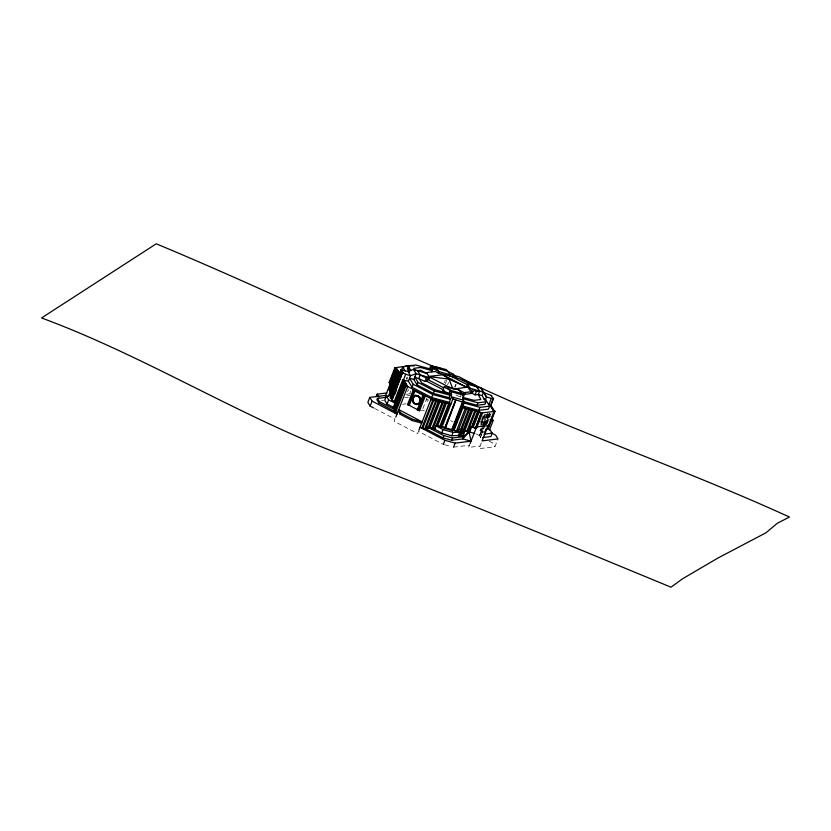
<?xml version="1.0" encoding="UTF-8"?>
<svg xmlns="http://www.w3.org/2000/svg" width="831" height="831" viewBox="0 0 831 831"><rect width="100%" height="100%" fill="white"/><g stroke="black" fill="none" stroke-linecap="round" stroke-linejoin="round"><path stroke-width="0.62" stroke-dasharray="4.16 3.12" d="M406.785 379.362L407.678 377.087M410.763 390.975L409.88 393.25L410.545 393.801M422.917 408.592L427.113 397.841M444.356 382.634L445.271 380.286M445.343 383.818L446.714 380.297M447.597 384.815L448.522 382.468M454.744 386.758L455.668 384.41M454.869 387.589L456.167 384.265M461.745 393.499L460.436 396.844L463.677 396.449M470.211 443.214L468.57 447.421L480.11 446.018M480.837 421.888L482.707 417.11M483.787 415.905L481.128 423.322M480.754 424.277L484.39 414.949M481.045 424.755L485.107 414.326M481.242 424.766L485.304 414.337M481.606 431.673L480.017 430.759L481.388 427.238M482.292 424.921L486.364 414.482M483.112 424.631L487.631 412.955M483.247 424.859L487.911 412.903M480.827 437.407L479.248 435.558L487.911 413.391M482.832 431.123L481.18 435.34L479.913 434.956L481.959 429.679L483.237 430.074L489.823 413.173M484.338 424.672L488.857 413.09M484.359 425.701L482.468 430.52L483.393 430.323M484.826 424.496L489.064 413.63M480.287 437.844L481.606 434.488L480.391 432.484L485.221 431.891M485.74 424.288L489.978 413.433M485.896 424.807L490.352 413.371M486.488 424.215L488.14 419.977L482.167 418.949M486.935 424.267L491.163 413.412M481.315 442.933L479.082 448.667L494.933 446.746L497.977 438.945M407.335 391.494L408.904 389.542M480.017 430.759L482.022 428.287L483.019 428.173L484.109 430.074M479.913 434.956L483.019 428.173M407.325 394.133L409.683 393.842M404.842 397.634L408.374 397.208M381.585 400.677L383.714 400.428M402.516 404.281L406.13 403.845M420.154 410.067L424.849 410.472M453.57 447.171L469.422 445.239M406.037 394.704L410.296 395.868M444.471 444.689L451.295 446.548M478.801 421.535L484.068 423.135L485.19 424.963M456.042 394.881L461.6 397.789M480.339 415.043L489.469 419.811M482.198 417.307L487.911 420.299M426.532 399.025L428.266 399.929L427.529 401.248L425.514 400.199M479.664 434.54L481.18 435.34M450.651 420.611L452.947 421.805M475.81 433.761L479.248 435.558M489.241 441.199L492.648 442.985L494.933 446.746M374.667 408.468L395.005 419.115L394.154 421.296L417.619 433.564L418.471 431.372L443.328 444.377M487.683 413.911L490.051 416.684M481.959 429.679L483.195 431.725M406.068 377.378L407.221 379.289"/><path stroke-width="1.25" d="M413.371 403.139C413.547 400.21 413.038 404.385 414.409 403.326M419.312 403.575C419.385 400.48 419.582 404.884 418.357 403.544M470.523 428.204L469.079 431.902L463.636 436.67L452.615 438.01L443.837 435.6L427.311 426.968L426.438 429.222L442.954 437.864L451.732 440.274L462.753 438.934L464.758 430.718L472.777 410.161L481.481 412.997L495.006 411.335L488.327 428.484L487.392 428.671L494.071 411.522L489.054 403.7L491.568 406.13L490.654 406.349L492.336 407.398L491.412 407.595L493.053 408.582L492.139 408.8L493.822 409.87L492.96 410.161L495.006 411.335M419.728 397.935L419.613 396.761L418.46 396.605L419.468 396.771L419.582 397.956L420.528 398.371L420.039 401.913L417.91 404.344L416.487 403.689L414.783 404.261L414.025 402.401L412.727 401.539L412.789 397.976L414.254 397.208C414.43 395.005 416.871 394.943 417.318 396.003M412.727 401.539L412.934 397.966L415.157 395.286M487.392 428.671L488.109 425.514L482.115 440.877L497.977 438.945L495.692 435.184L491.142 432.806M474.096 433.263L462.638 430.146L463.636 436.67L460.79 434.862L460.841 436.265L462.171 431.32M408.135 365.889L394.881 367.769L389.116 382.561L390.986 383.247L390.643 382.675L385.657 395.442L369.805 397.374L367.863 402.349L370.148 406.11L373.535 407.886M370.148 406.11L372.091 401.124L369.805 397.374M376.308 396.283L377.139 394.154L386.82 392.97M386.83 397.27L377.419 398.413L376.9 399.753L378.926 402.993L395.701 412.072L394.746 412.197L405.486 384.639L406.452 384.514L404.77 383.455L405.705 383.278L404.074 382.291L393.852 408.509L395.483 409.496L394.694 409.901M378.926 402.993L379.445 401.653L377.419 398.413M394.881 367.769L395.473 368.071L389.708 382.852L391.328 383.808L392.658 380.401M396.231 369.317L397.914 370.387L397 370.605L389.303 390.373L390.206 390.155L388.628 389.251L396.231 369.317L397.093 369.026L395.473 368.071M395.805 367.593L399.399 372.839L398.485 373.046L389.895 395.068L391.172 395.463L386.342 396.044L384.701 400.241L387.049 404.074L394.507 407.876L393.229 407.491L403.336 381.086L404.292 380.951L402.661 379.954L394.071 401.975L394.985 401.757L391.796 400.002L402.526 372.496L403.17 372.693L400.937 369.857L390.217 397.363L392.45 400.199L391.796 400.002M393.987 376.983L395.317 373.576M390.165 391.806L397.717 371.789L398.641 371.592L397 370.605M388.399 396.356L397.717 371.789M392.294 387.869L393.655 384.379M387.049 404.074L388.679 399.877L386.342 396.044M398.039 376.308L399.399 372.839L397.872 372.049M390.425 397.696L401.155 370.19M392.845 392.512L391.494 395.992L389.895 395.068M394.652 387.88L397.82 379.767M401.591 369.961L402.755 366.959L411.584 365.349L414.025 366.014M391.079 397.893L401.799 370.387M392.014 400.334L402.526 372.496M394.777 394.226L396.179 390.632M432.265 369.504L415.645 364.986L408.343 366.315L407.377 368.808L409.319 372.028M398.142 393.645L399.503 390.165M463.677 396.449L464.976 393.105L458.702 389.832L447.307 386.654L444.003 387.059L442.694 390.404L448.844 393.614L450.09 395.192L434.322 390.913L418.066 382.405L414.814 377.014L425.088 381.46L426.739 381.263L427.466 379.414L429.118 379.216L429.7 377.721L416.113 373.68L410.514 375.716L405.705 374.251L403.565 379.736L407.699 386.571L432.961 399.711L449.789 403.908L440.866 426.812L436.026 425.877M403.336 381.086L394.87 403.295M394.548 409.673L404.77 383.455M395.701 412.072L394.164 411.241L404.915 383.693M396.408 407.107L397.81 403.534M400.594 396.387L401.986 392.814M403.845 388.046L405.237 384.473M418.866 430.365L431.154 398.838L450.859 404.198L449.322 402.339L431.694 397.55L412.051 387.277L408.385 381.2L410.514 375.716L407.948 371.467L400.937 369.857M395.785 417.12L407.699 386.571L406.11 385.677L395.255 413.246L396.325 413.1L394.746 412.197M419.458 421.919L421.691 423.093L412.28 420.59L400.147 414.243L400.646 412.986L398.735 409.569L422.19 421.836L412.768 419.323L400.646 412.986M413.838 379.507L409.548 378.209L413.215 384.275L432.868 394.548L450.485 399.347L449.114 397.685L433.356 393.395L417.1 384.898L413.838 379.507L416.113 373.68L413.547 369.421L407.948 371.467M412.051 387.277L413.215 384.275M413.194 390.123L414.918 391.027L409.319 405.383L407.969 404.998L407.595 404.489L413.194 390.123L425.16 396.377L419.562 410.743L417.962 410.223L417.328 409.569L422.927 395.213L425.16 396.377M420.237 374.906L426.396 378.115L429.7 377.721L426.947 373.493L420.683 370.211L417.442 370.605L420.237 374.906L418.938 378.25L421.639 382.811L435.101 389.77L448.844 393.614L450.153 390.279L444.003 387.059M417.1 384.898L418.066 382.405M429.263 369.608L430.541 366.315L431.455 365.785L437.47 367.624M425.088 381.46L426.396 378.115M430.531 368.175L431.455 365.785M420.528 398.371L419.707 400.106L420.039 401.913M412.28 420.59L412.768 419.323M431.466 371.727L432.764 368.393L436.005 367.998L447.587 371.218L453.747 374.438L452.438 377.783M433.886 368.715L434.758 366.492L446.351 369.639L450.433 374.843L453.747 374.438M467.334 384.732L451.015 376.194L438.456 373.161L439.038 371.665L434.758 366.492L432.078 368.175L430.541 366.315M431.694 397.55L432.868 394.548M433.356 393.395L434.322 390.913M438.373 401.186L427.269 429.669L421.743 428.204L432.961 399.711M422.865 428.079L433.969 399.607M424.672 428.962L435.776 400.48M425.68 428.848L436.774 400.376M428.9 427.311L439.007 401.363M429.565 428.412L440.139 401.29M449.851 376.339L450.433 374.843L439.038 371.665L432.764 368.393M431.601 429.347L442.175 402.225M432.816 429.295L443.39 402.173M434.551 429.097L435.839 425.773L443.006 429.617L453.072 432.442L460.436 432.141L459.148 435.454L451.773 435.766L441.708 432.93L434.551 429.097L435.475 429.014L428.848 427.207M434.384 430.105L444.959 402.983M436.555 426.023L445.478 403.118M446.496 403.014L437.573 425.919L439.765 426.511M449.114 397.685L451.389 391.858L447.307 386.654M439.62 426.854L448.553 403.959M449.322 402.339L451.462 396.854L451.389 391.858L462.992 395.005L463.054 400.012L464.591 401.872L453.529 430.25L452.615 430.78L444.855 428.308L451.254 411.885M464.591 401.872L463.677 402.391L455.918 399.929L445.229 428.775L441.936 427.103L452.999 398.714L451.462 396.854L463.054 400.012M441.708 432.93L443.006 429.617M444.492 428.567L455.565 400.189L452.999 398.714M452.656 408.301L455.45 401.124M442.954 437.864L443.837 435.6M443.328 444.377L444.917 440.316L420.05 427.321L426.438 429.222M451.545 430.136L462.607 401.747M451.919 430.593L462.992 402.204M452.615 430.78L463.677 402.391M464.051 394.382L472.268 393.385L472.984 391.536L469.525 389.729L470.107 388.233L467.354 384.005L470.658 383.6L476.817 386.82L479.612 391.121L478.303 394.455L480.817 399.534L474.096 400.324L462.919 397.478M451.773 435.766L453.072 432.442M451.732 440.274L452.615 438.01M465.267 408.478L462.94 407.491L454.006 430.385L456.333 431.372L465.267 408.478L472.777 410.161M456.333 431.372L457.839 431.434L466.762 408.53M453.57 447.171L455.149 443.11L471 441.178L469.079 431.902L462.753 438.934L471 441.178M468.518 409.361L458.213 435.797L460.79 434.862M470.533 392.481L475.072 394.85L476.371 391.515L479.612 391.121M459.314 435.745L469.619 409.309M460.748 436.493L471.063 410.057M462.638 430.146L463.688 430.79L471.707 410.234M463.688 430.79L466.679 431.601L474.698 411.044M463.21 401.518L476.973 405.268L477.939 402.775L485.927 401.799L482.209 395.639L478.303 394.455L475.072 394.85M466.679 431.601L467.791 431.549L475.799 410.992M482.209 395.639L483.507 392.305L480.941 388.046L467.354 384.005L466.773 385.501L469.525 389.729M467.791 431.549L469.494 432.369L477.513 411.812M469.806 426.365L471.935 427.3L477.939 411.927M462.109 405.819L478.77 410.358L479.944 407.356L489.604 406.182L485.533 399.441L483.382 398.787M471.935 427.3L473.255 427.311L479.248 411.927M485.533 399.441L486.499 396.948L480.941 388.046M481.097 412.789L475.477 428.37L476.537 428.308L482.531 412.924L462.452 407.356M475.477 428.37L481.481 412.997M485.927 401.799L484.961 404.292L476.973 405.268M470.211 443.214L476.121 428.09L471.104 426.719L471.509 427.186M489.179 403.897L491.318 398.413L493.51 398.558L490.716 405.725M489.604 406.182L488.441 409.174L478.77 410.358M490.57 405.497L492.897 399.514M484.785 432.629L486.135 429.16M485.221 431.891L486.447 428.754M488.337 427.124L494.58 411.116M489.469 430.001L493.219 420.382L491.64 418.533M487.215 428.422L490.165 429.959L492.191 433.2L490.882 436.555L482.645 437.563M413.09 400.729L412.405 399.701L413.132 398.953M416.445 404.572L415.635 403.98L416.445 404.572L417.131 404.022M453.871 429.378L452.957 429.897L444.834 427.695L442.279 426.22M399.264 374.345L400.075 373.971L398.485 373.046M418.606 396.584L418.273 395.66L416.497 396.335L415.012 395.307M391.328 383.808L390.466 384.109L392.149 385.179M402.661 379.954L408.385 381.2M404.074 382.291L404.988 382.083L403.45 381.273M393.852 408.509L394.767 408.301M390.019 391.557L390.934 391.359L389.895 389.646L388.628 389.251M389.116 382.561L390.04 382.374M452.978 389.188L466.71 387.256L442.83 374.76L428.412 376.474L451.856 388.607M406.11 385.677L407.076 385.542L405.486 384.639M425.212 372.755L435.319 371.519L438.456 373.161M414.056 390.57L408.457 404.936M442.694 390.404L444.076 390.238M418.273 395.66L418.793 397.53L420.382 398.381M424.049 395.795L418.44 410.161M463.605 392.679L472.984 391.536M464.976 393.105L461.745 393.499L450.153 390.279M420.185 399.233L420.611 400.22M490.373 420.735L493.219 420.382M483.954 434.198L492.191 433.2M458.286 429.679L461.849 429.253M480.443 426.396L484.276 425.96M488.524 425.732L476.61 426.843M428.412 376.474L449.062 379.154L466.71 387.256M453.196 375.197L459.003 376.786L476.256 385.802L477.607 388.025M432.317 370.688L420.434 367.458L413.942 368.351L415.178 370.553M462.94 398.693L477.939 402.775M455.565 400.189L456.302 400.386M463.272 402.827L479.944 407.356M433.689 400.313L443.11 402.879M440.866 426.812L441.936 427.103M453.529 430.25L459.283 431.819M459.148 435.454L463.636 436.67M458.297 435.579L460.841 436.265M427.799 428.308L428.432 428.484M444.917 440.316L455.149 443.11M452.895 376.9L460.042 378.957L470.772 384.587M413.547 369.421L426.947 373.493M483.933 392.689L491.713 395.577L491.1 395.587L493.51 398.558M491.318 398.413L486.499 396.948L483.507 392.305L470.107 388.233L476.371 391.515M394.164 411.241L395.442 411.636M434.603 366.99C341.437 326.77 249.965 282.737 156.249 243.805L41.55 317.951C149.362 357.818 246.714 420.891 355.034 459.709C461.195 500.106 566.025 543.848 671.001 587.195L682.635 578.75L717.953 558.027L765.933 532.806L777.317 523.281L789.45 517.017C685.43 469.577 576.994 432.629 473.317 384.41L462.753 379.663M453.373 375.435L456.894 377.025M473.255 427.311L475.093 428.162L474.688 427.695M457.839 431.434L459.595 432.265M402.734 372.828L405.705 374.251M430.874 399.555L432.691 400.428M406.359 365.661L408.686 367.157M388.679 399.877L395.078 403.139M427.466 379.414L443.712 387.828M426.739 381.263L442.985 389.677M407.595 404.489L419.562 410.743M379.445 401.653L394.86 409.714M372.091 401.124L396.948 414.129M439.578 367.998L442.144 369.463M389.303 390.373L390.934 391.359M412.862 401.529L413.516 401.955M442.83 374.76L449.062 379.154L452.542 388.067M458.702 389.832L462.992 395.005M377.139 394.154L378.946 397.114M408.343 366.315L410.94 370.616M409.413 371.737L408.873 370.855L409.496 369.276L409.631 371.166M402.755 366.959L405.164 370.958M385.657 395.442L386.882 397.457M398.236 410.826L400.147 414.243M408.748 368.05L408.509 370.252L409.361 369.068L408.748 368.05"/></g></svg>
